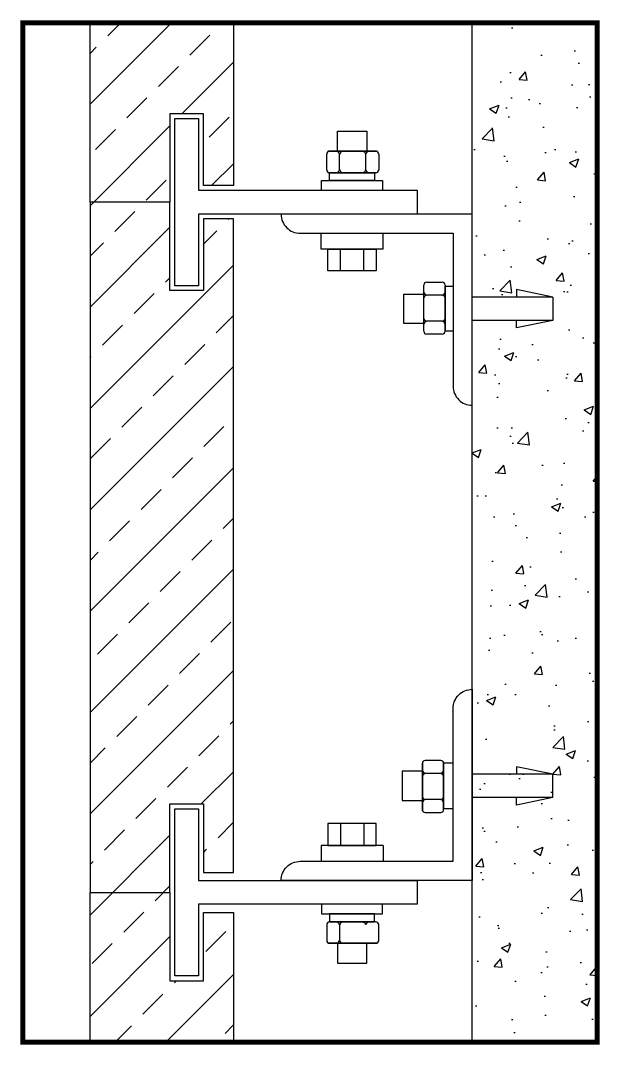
# Model space of a CAD drawing. Extents: x 343299501 to 344531018, y 671200678 to 672446893.
# Drawn here: x 344107504.7 to 344107625.9, y 671996621.6 to 671996835.9 of the extents above; entities that cross this region are included whole.
import ezdxf

# ---------------------------------------------------------------- set-up
doc = ezdxf.new("R2010")
doc.units = 0
doc.header["$LTSCALE"] = 10
doc.header["$MEASUREMENT"] = 0
doc.linetypes.add('DASH', pattern=[0.35, 0.25, -0.1])
for name, color, linetype in [('0-1', 1, 'Continuous'), ('0-4', 4, 'Continuous'), ('0-6', 6, 'Continuous'), ('0-8', 8, 'Continuous'), ('00-设施', 6, 'Continuous')]:
    doc.layers.add(name, color=color, linetype=linetype)

msp = doc.modelspace()

# ---------------------------------------------------------------- hatches: boundary and pattern name
at = {"layer": '0-8'}
h = msp.add_hatch(dxfattribs=at)
h.set_pattern_fill('天然石材', color=256, scale=3, style=0)
h.set_pattern_definition([(45, (344131754.592, 672191862.449), (-10.606606, 10.606606), []), (45, (344131759.808, 672191857.063), (-10.606606, 10.606606), [5.921055, -3.38346])])
edge = h.paths.add_edge_path()
edge.add_line((344107549.26, 671996794.33), (344107542.99, 671996794.33))
edge.add_line((344107542.99, 671996794.33), (344107542.99, 671996779.33))
edge.add_line((344107542.99, 671996779.33), (344107535.99, 671996779.33))
edge.add_line((344107535.99, 671996779.33), (344107535.99, 671996797.83))
edge.add_line((344107535.99, 671996797.83), (344107519.26, 671996797.83))
edge.add_line((344107519.26, 671996797.83), (344107519.26, 671996653.4))
edge.add_line((344107519.26, 671996653.4), (344107535.99, 671996653.4))
edge.add_line((344107535.99, 671996653.4), (344107535.99, 671996671.9))
edge.add_line((344107535.99, 671996671.9), (344107542.99, 671996671.9))
edge.add_line((344107542.99, 671996671.9), (344107542.99, 671996657.58))
edge.add_line((344107542.99, 671996657.58), (344107549.26, 671996657.58))
edge.add_line((344107549.26, 671996657.58), (344107549.26, 671996728.9))
edge.add_line((344107549.26, 671996728.9), (344107541.32, 671996728.9))
edge.add_arc((344107540.32, 671996728.9), 1, -180, 0, ccw=False)
edge.add_arc((344107540.32, 671996728.9), 1, 0, 180, ccw=False)
edge.add_line((344107541.32, 671996728.9), (344107549.26, 671996728.9))
edge.add_line((344107549.26, 671996728.9), (344107549.26, 671996794.33))
h.paths.add_polyline_path([(344107549.26, 671996835.37), (344107519.26, 671996835.37), (344107519.26, 671996797.83), (344107535.99, 671996797.83), (344107535.99, 671996816.33), (344107542.99, 671996816.33), (344107542.99, 671996801.33), (344107549.26, 671996801.33)])
h.paths.add_polyline_path([(344107535.99, 671996653.4), (344107519.26, 671996653.4), (344107519.26, 671996622.06), (344107549.26, 671996622.06), (344107549.26, 671996649.21), (344107542.99, 671996649.21), (344107542.99, 671996634.9), (344107535.99, 671996634.9)])
h = msp.add_hatch(dxfattribs=at)
h.set_pattern_fill('AR-CONC', color=256, scale=11, style=0)
h.set_pattern_definition([(50, (344107616.146, 671996678.134), (20.0403, -1.7533), [2.0955, -23.0505]), (355, (344107616.146, 671996678.134), (-3.8767, 21.0162), [1.6764, -18.4404]), (100.451, (344107617.816, 671996677.988), (16.1637, 19.2628), [1.781, -19.59]), (46.184, (344107616.146, 671996683.722), (29.8187, -4.6247), [3.1432, -34.5757]), (96.636, (344107618.63, 671996683.337), (26.1145, 27.217), [2.6713, -29.385]), (351.184, (344107616.146, 671996683.722), (26.1145, 27.217), [2.5146, -27.6606]), (21, (344107618.94, 671996682.325), (16.6776, -11.2492), [2.0955, -23.0505]), (326, (344107618.94, 671996682.325), (6.7982, 20.2607), [1.6764, -18.4404]), (71.451, (344107620.33, 671996681.388), (23.4758, 9.0115), [1.781, -19.59]), (37.5, (344107616.146, 671996678.134), (0.33975, 9.30105), [0, -18.2169, 0, -18.7198, 0, -18.51025]), (7.5, (344107616.146, 671996678.134), (7.35016, 11.01986), [0, -10.6731, 0, -17.7978, 0, -7.05485]), (327.5, (344107609.9154, 671996678.134), (14.91497, -0.63016), [0, -6.985, 0, -21.7932, 0, -28.9179]), (317.5, (344107607.121, 671996678.134), (16.2942, 2.7969), [0, -9.0805, 0, -14.4729, 0, -20.5359])])
h.paths.add_polyline_path([(344107625.41, 671996835.37), (344107599.26, 671996835.37), (344107599.26, 671996806.26), (344107607.64, 671996806.26), (344107625.41, 671996806.26)])
h.paths.add_polyline_path([(344107625.41, 671996806.26), (344107607.64, 671996806.26), (344107599.26, 671996806.26), (344107599.26, 671996777.99), (344107608.56, 671996777.99), (344107608.56, 671996779.55), (344107616.15, 671996777.99), (344107616.15, 671996775.59), (344107625.41, 671996775.59)])
h.paths.add_polyline_path([(344107625.41, 671996775.59), (344107616.15, 671996775.59), (344107616.15, 671996773.1), (344107608.56, 671996771.53), (344107608.56, 671996773.1), (344107599.26, 671996773.1), (344107599.26, 671996728.9), (344107625.41, 671996728.9)])
h.paths.add_polyline_path([(344107625.41, 671996728.9), (344107599.26, 671996728.9), (344107599.26, 671996622.06), (344107625.41, 671996622.06)])

# ---------------------------------------------------------------- linework, layer by layer
at = {"layer": '0-1'}
for points in [[(344107595.26, 671996759.33, 0.414214), (344107599.26, 671996755.33), (344107599.26, 671996755.33), (344107599.26, 671996795.33), (344107559.26, 671996795.33, 0.414214), (344107563.26, 671996791.33), (344107595.26, 671996791.33)], [(344107595.26, 671996691.9, -0.414214), (344107599.26, 671996695.9), (344107599.26, 671996695.9), (344107599.26, 671996655.9), (344107559.26, 671996655.9, -0.414214), (344107563.26, 671996659.9), (344107595.26, 671996659.9)]]:
    msp.add_lwpolyline(points, format="xyb", close=True, dxfattribs=at)
at = {"layer": '0-4'}
msp.add_line((344107599.26, 671996622.06), (344107599.26, 671996835.37), dxfattribs=at)
for points in [[(344107549.26, 671996835.37), (344107549.26, 671996801.33), (344107542.99, 671996801.33), (344107542.99, 671996816.33), (344107535.99, 671996816.33), (344107535.99, 671996797.83), (344107519.26, 671996797.83), (344107519.26, 671996835.37)], [(344107535.99, 671996653.4), (344107535.99, 671996671.9), (344107542.99, 671996671.9), (344107542.99, 671996657.58), (344107549.26, 671996657.58), (344107549.26, 671996794.33), (344107542.99, 671996794.33), (344107542.99, 671996779.33), (344107535.99, 671996779.33), (344107535.99, 671996797.83), (344107519.26, 671996797.83), (344107519.26, 671996653.4), (344107535.99, 671996653.4)], [(344107519.26, 671996622.06), (344107519.26, 671996653.4), (344107535.99, 671996653.4)], [(344107535.99, 671996653.4), (344107535.99, 671996634.9), (344107542.99, 671996634.9), (344107542.99, 671996649.21), (344107549.26, 671996649.21), (344107549.26, 671996622.06)]]:
    msp.add_lwpolyline(points, dxfattribs=at)
at = {"layer": '0-6', "linetype": 'DASH', "ltscale": 0.05, "const_width": 1}
msp.add_lwpolyline([(344107505.21, 671996835.37), (344107625.41, 671996835.37), (344107625.41, 671996622.06), (344107505.21, 671996622.06)], close=True, dxfattribs=at)
at = {"layer": '00-设施'}
for p, q in [((344107571.05, 671996812.68), (344107577.18, 671996812.68)), ((344107571.05, 671996808.49), (344107571.05, 671996812.68)), ((344107577.18, 671996812.68), (344107577.18, 671996808.49)), ((344107568.8, 671996804.62), (344107568.8, 671996807.89)), ((344107569.4, 671996808.49), (344107569.07, 671996808.49)), ((344107569.4, 671996808.49), (344107579.08, 671996808.49)), ((344107579.37, 671996808.49), (344107569.4, 671996808.49)), ((344107571.5, 671996804.64), (344107571.5, 671996807.88)), ((344107576.98, 671996804.64), (344107576.98, 671996807.88)), ((344107579.68, 671996807.89), (344107579.68, 671996804.62)), ((344107567.73, 671996802.35), (344107580.5, 671996802.35)), ((344107567.73, 671996800.33), (344107567.73, 671996802.35)), ((344107579.08, 671996804.02), (344107569.4, 671996804.02)), ((344107571.14, 671996804.02), (344107577.32, 671996804.02)), ((344107580.5, 671996802.35), (344107580.5, 671996800.33)), ((344107567.64, 671996788.02), (344107567.64, 671996791.36)), ((344107580.59, 671996788.02), (344107580.59, 671996791.36)), ((344107580.59, 671996788.02), (344107567.64, 671996788.02)), ((344107569.07, 671996788.02), (344107579.16, 671996788.02)), ((344107569.07, 671996783.45), (344107569.07, 671996788.02)), ((344107571.67, 671996783.45), (344107571.67, 671996788.02)), ((344107576.56, 671996783.45), (344107576.56, 671996788.02)), ((344107579.16, 671996788.02), (344107579.16, 671996783.45)), ((344107579.16, 671996783.45), (344107569.07, 671996783.45)), ((344107589.73, 671996781.11), (344107592.99, 671996781.11)), ((344107589.13, 671996770.82), (344107589.13, 671996780.51)), ((344107593.59, 671996780.51), (344107593.59, 671996770.82)), ((344107593.59, 671996772.56), (344107593.59, 671996778.75)), ((344107608.56, 671996779.55), (344107608.56, 671996777.99)), ((344107616.15, 671996777.99), (344107608.56, 671996779.55)), ((344107584.93, 671996772.47), (344107584.93, 671996778.61)), ((344107584.93, 671996778.61), (344107589.13, 671996778.61)), ((344107592.98, 671996778.4), (344107589.74, 671996778.4)), ((344107616.15, 671996777.99), (344107599.26, 671996777.99)), ((344107616.15, 671996777.99), (344107616.15, 671996773.1)), ((344107589.13, 671996772.47), (344107584.93, 671996772.47)), ((344107592.98, 671996772.93), (344107589.74, 671996772.93)), ((344107616.15, 671996773.1), (344107599.26, 671996773.1)), ((344107608.56, 671996771.53), (344107608.56, 671996773.1)), ((344107616.15, 671996773.1), (344107608.56, 671996771.53)), ((344107592.99, 671996770.22), (344107589.73, 671996770.22)), ((344107588.82, 671996680.41), (344107588.82, 671996670.72)), ((344107588.82, 671996670.44), (344107588.82, 671996680.41)), ((344107592.68, 671996681.01), (344107589.42, 671996681.01)), ((344107593.28, 671996670.72), (344107593.28, 671996680.41)), ((344107584.62, 671996678.76), (344107584.62, 671996672.62)), ((344107588.82, 671996678.76), (344107584.62, 671996678.76)), ((344107592.67, 671996678.3), (344107589.43, 671996678.3)), ((344107593.28, 671996678.67), (344107593.28, 671996672.48)), ((344107616.15, 671996678.13), (344107599.26, 671996678.13)), ((344107616.15, 671996678.13), (344107608.56, 671996679.7)), ((344107608.56, 671996679.7), (344107608.56, 671996678.13)), ((344107616.15, 671996673.25), (344107616.15, 671996678.13)), ((344107584.62, 671996672.62), (344107588.82, 671996672.62)), ((344107592.67, 671996672.83), (344107589.43, 671996672.83)), ((344107616.15, 671996673.25), (344107599.26, 671996673.25)), ((344107616.15, 671996673.25), (344107608.56, 671996671.68)), ((344107608.56, 671996671.68), (344107608.56, 671996673.25)), ((344107589.42, 671996670.12), (344107592.68, 671996670.12)), ((344107569.07, 671996667.78), (344107569.07, 671996663.21)), ((344107579.16, 671996667.78), (344107569.07, 671996667.78)), ((344107571.67, 671996667.78), (344107571.67, 671996663.21)), ((344107576.56, 671996667.78), (344107576.56, 671996663.21)), ((344107579.16, 671996663.21), (344107579.16, 671996667.78)), ((344107580.59, 671996663.21), (344107567.64, 671996663.21)), ((344107567.64, 671996663.21), (344107567.64, 671996659.87)), ((344107569.07, 671996663.21), (344107579.16, 671996663.21)), ((344107580.59, 671996663.21), (344107580.59, 671996659.87)), ((344107567.73, 671996650.9), (344107567.73, 671996648.88)), ((344107580.5, 671996648.88), (344107580.5, 671996650.9)), ((344107567.73, 671996648.88), (344107580.5, 671996648.88)), ((344107568.8, 671996646.61), (344107568.8, 671996643.34)), ((344107579.08, 671996647.21), (344107569.4, 671996647.21)), ((344107571.14, 671996647.21), (344107577.32, 671996647.21)), ((344107571.5, 671996646.59), (344107571.5, 671996643.36)), ((344107579.68, 671996643.34), (344107579.68, 671996646.61)), ((344107569.4, 671996642.74), (344107569.07, 671996642.74)), ((344107579.37, 671996642.74), (344107569.4, 671996642.74)), ((344107569.4, 671996642.74), (344107579.08, 671996642.74)), ((344107571.05, 671996642.74), (344107571.05, 671996638.55)), ((344107577.18, 671996638.55), (344107577.18, 671996642.74)), ((344107571.05, 671996638.55), (344107577.18, 671996638.55))]:
    msp.add_line(p, q, dxfattribs=at)
for points in [[(344107541.99, 671996795.33), (344107541.99, 671996780.33), (344107536.99, 671996780.33), (344107536.99, 671996815.33), (344107541.99, 671996815.33), (344107541.99, 671996800.33), (344107587.77, 671996800.33), (344107587.77, 671996795.33), (344107541.99, 671996795.33)], [(344107541.99, 671996650.9), (344107541.99, 671996635.9), (344107536.99, 671996635.9), (344107536.99, 671996670.9), (344107541.99, 671996670.9), (344107541.99, 671996655.9), (344107587.77, 671996655.9), (344107587.77, 671996650.9), (344107541.99, 671996650.9)]]:
    msp.add_lwpolyline(points, dxfattribs=at)
for points in [[(344107569.4, 671996804.02), (344107578.84, 671996804.02), (344107578.84, 671996802.35), (344107569.4, 671996802.35)], [(344107593.59, 671996770.82), (344107593.59, 671996780.26), (344107595.26, 671996780.26), (344107595.26, 671996770.82)], [(344107593.28, 671996680.41), (344107593.28, 671996670.97), (344107595.26, 671996670.97), (344107595.26, 671996680.41)], [(344107569.4, 671996647.21), (344107578.84, 671996647.21), (344107578.84, 671996648.88), (344107569.4, 671996648.88)]]:
    msp.add_lwpolyline(points, close=True, dxfattribs=at)
for centre, radius, start, end in [((344107569.4, 671996807.89), 0.6, 90, 180), ((344107570.62, 671996807.62), 0.924, 16.3207, 70.8765), ((344107572.39, 671996807.62), 0.924, 109.1235, 163.6793), ((344107576.09, 671996807.62), 0.924, 16.3207, 70.8765), ((344107577.86, 671996807.62), 0.924, 109.1235, 163.6793), ((344107579.08, 671996807.89), 0.6, 0, 90), ((344107569.4, 671996804.62), 0.6, 180, 270), ((344107570.62, 671996804.9), 0.924, 289.1235, 343.6793), ((344107572.39, 671996804.9), 0.924, 196.3207, 250.8765), ((344107576.09, 671996804.9), 0.924, 289.1235, 343.6793), ((344107577.86, 671996804.9), 0.924, 196.3207, 250.8765), ((344107579.08, 671996804.62), 0.6, 270, 0), ((344107589.73, 671996780.51), 0.6, 90, 180), ((344107592.99, 671996780.51), 0.6, 0, 90), ((344107590, 671996779.29), 0.924, 199.1235, 253.6793), ((344107592.72, 671996779.29), 0.924, 286.3207, 340.8765), ((344107590, 671996777.52), 0.924, 106.3207, 160.8765), ((344107592.72, 671996777.52), 0.924, 19.1235, 73.6793), ((344107590, 671996773.82), 0.924, 199.1235, 253.6793), ((344107590, 671996772.04), 0.924, 106.3207, 160.8765), ((344107592.72, 671996773.82), 0.924, 286.3207, 340.8765), ((344107592.72, 671996772.04), 0.924, 19.1235, 73.6793), ((344107589.73, 671996770.82), 0.6, 180, 270), ((344107592.99, 671996770.82), 0.6, 270, 0), ((344107589.42, 671996680.41), 0.6, 90, 180), ((344107592.68, 671996680.41), 0.6, 0, 90), ((344107589.69, 671996679.19), 0.924, 199.1235, 253.6793), ((344107589.69, 671996677.42), 0.924, 106.3207, 160.8765), ((344107592.41, 671996679.19), 0.924, 286.3207, 340.8765), ((344107592.41, 671996677.42), 0.924, 19.1235, 73.6793), ((344107589.69, 671996673.72), 0.924, 199.1235, 253.6793), ((344107589.69, 671996671.94), 0.924, 106.3207, 160.8765), ((344107592.41, 671996673.72), 0.924, 286.3207, 340.8765), ((344107592.41, 671996671.94), 0.924, 19.1235, 73.6793), ((344107589.42, 671996670.72), 0.6, 180, 270), ((344107592.68, 671996670.72), 0.6, 270, 0), ((344107569.4, 671996646.61), 0.6, 90, 180), ((344107570.62, 671996646.33), 0.924, 16.3207, 70.8765), ((344107572.39, 671996646.33), 0.924, 109.1235, 163.6793), ((344107576.09, 671996646.33), 0.924, 16.3207, 70.8765), ((344107577.86, 671996646.33), 0.924, 109.1235, 163.6793), ((344107579.08, 671996646.61), 0.6, 0, 90), ((344107569.4, 671996643.34), 0.6, 180, 270), ((344107570.62, 671996643.62), 0.924, 289.1235, 343.6793), ((344107572.39, 671996643.62), 0.924, 196.3207, 250.8765), ((344107579.08, 671996643.34), 0.6, 270, 0)]:
    msp.add_arc(centre, radius, start, end, dxfattribs=at)

doc.saveas('drawing.dxf')
